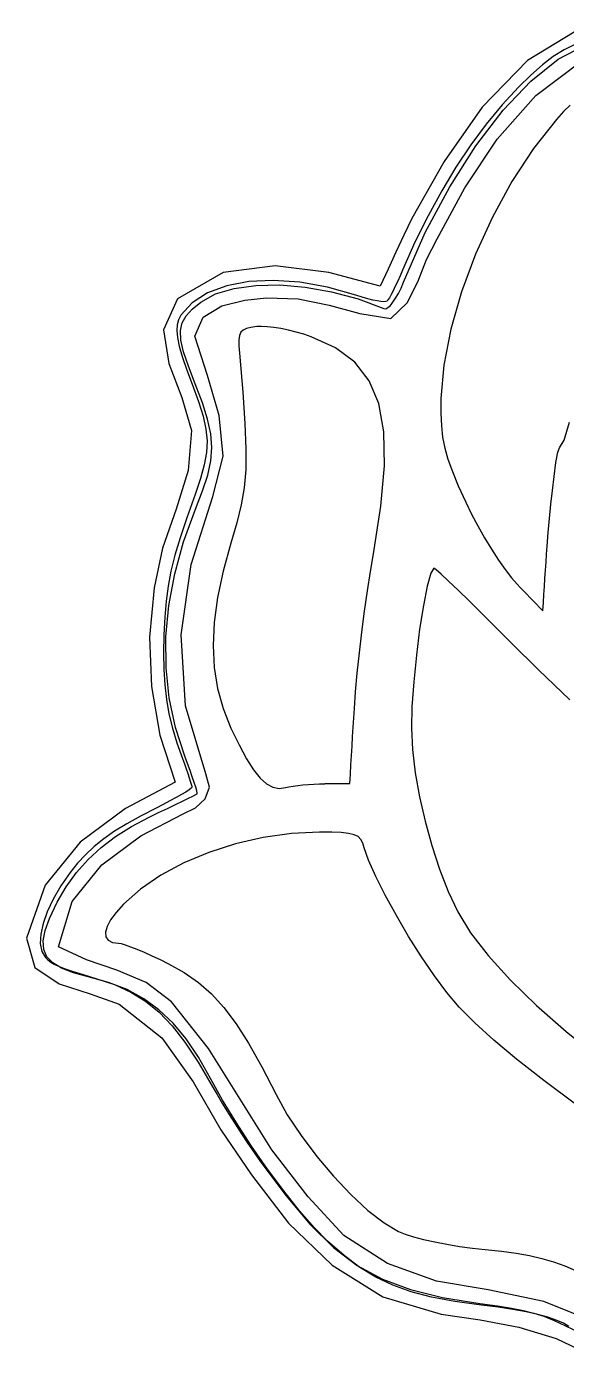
# Model space of a CAD drawing. Extents: x -4.9 to 91.4, y -0.3 to 57.5.
# Drawn here: x -4.9 to 15.7, y 3 to 53.6 of the extents above; entities that cross this region are included whole.
import ezdxf

# ---------------------------------------------------------------- set-up
doc = ezdxf.new("R2010")
doc.units = 0
doc.layers.get('0').update_dxf_attribs({"linetype": 'CONTINUOUS'})
doc.layers.add('outer', color=7, linetype='CONTINUOUS')
doc.layers.add('rose', color=7, linetype='CONTINUOUS')

msp = doc.modelspace()

# ---------------------------------------------------------------- linework, layer by layer
at = {"color": 1}
msp.add_lwpolyline([(15.976798, 52.96831), (15.564887, 52.763621), (15.156421, 52.50521), (14.738713, 52.185932), (14.299081, 51.798622), (13.82484, 51.336123), (13.202749, 50.665761), (12.598218, 49.933993), (12.012555, 49.142884), (11.447056, 48.294482), (10.903023, 47.390834), (10.381757, 46.434003), (9.88456, 45.426034), (9.412731, 44.368995), (9.31882, 44.152124), (9.225671, 43.945265), (9.135702, 43.753264), (9.051361, 43.580973), (8.975071, 43.433243), (8.909282, 43.314935), (8.856421, 43.230935), (8.818922, 43.186035), (8.76964, 43.165345), (8.690702, 43.159338), (8.582863, 43.167329), (8.446875, 43.189633), (8.283493, 43.225934), (8.093469, 43.276133), (7.877553, 43.340033), (7.636502, 43.417434), (6.549612, 43.721014), (5.491994, 43.905363), (4.485106, 43.972964), (3.55041, 43.926365), (2.709369, 43.767933), (1.983445, 43.500193), (1.394094, 43.125633), (0.962783, 42.646724), (0.872158, 42.475195), (0.81854, 42.285034), (0.804068, 42.063186), (0.830902, 41.796616), (0.90118, 41.472255), (1.017044, 41.077055), (1.180641, 40.597974), (1.394115, 40.021955), (1.63401, 39.362886), (1.807693, 38.802644), (1.915955, 38.310877), (1.959587, 37.857175), (1.939373, 37.411185), (1.856114, 36.942526), (1.710596, 36.420797), (1.503607, 35.815648), (1.189092, 34.927685), (0.936182, 34.166452), (0.737771, 33.500047), (0.586747, 32.896506), (0.476006, 32.323868), (0.398432, 31.750225), (0.346923, 31.143615), (0.314369, 30.472076), (0.299579, 29.774847), (0.309263, 29.141911), (0.345942, 28.556467), (0.412133, 28.001715), (0.510362, 27.460801), (0.643146, 26.916924), (0.813013, 26.353282), (1.022481, 25.753049), (1.095432, 25.552892), (1.163491, 25.36173), (1.225165, 25.184063), (1.278968, 25.02436), (1.323405, 24.887147), (1.356994, 24.776948), (1.37824, 24.698235), (1.385648, 24.655531), (1.357706, 24.619151), (1.277624, 24.558429), (1.151021, 24.476752), (0.983505, 24.377242), (0.780697, 24.26318), (0.54821, 24.137821), (0.291657, 24.004392), (0.016657, 23.866147), (-0.573271, 23.563596), (-1.096516, 23.27102), (-1.560468, 22.982889), (-1.972514, 22.69362), (-2.340044, 22.397657), (-2.670442, 22.089497), (-2.971101, 21.763557), (-3.249411, 21.414333), (-3.604916, 20.898899), (-3.897921, 20.397037), (-4.125807, 19.917691), (-4.285954, 19.469858), (-4.375737, 19.062453), (-4.392538, 18.704471), (-4.333735, 18.404884), (-4.19671, 18.172633), (-4.103182, 18.079023), (-3.995071, 17.995124), (-3.858723, 17.91522), (-3.680484, 17.833622), (-3.446698, 17.744722), (-3.14371, 17.642937), (-2.757866, 17.522552), (-2.275509, 17.37793), (-1.571403, 17.139276), (-0.947278, 16.856595), (-0.384586, 16.512664), (0.135222, 16.090362), (0.630702, 15.572494), (1.120401, 14.941833), (1.622868, 14.181262), (2.15666, 13.273583), (2.341273, 12.953331), (2.552796, 12.59961), (2.783791, 12.224087), (3.026816, 11.838456), (3.274431, 11.454361), (3.5192, 11.083495), (3.753682, 10.737499), (3.970439, 10.428069), (4.969825, 9.088563), (5.891303, 7.997052), (6.780781, 7.123768), (7.684182, 6.438894), (8.647411, 5.912691), (9.716383, 5.515366), (10.937014, 5.217075), (12.355215, 4.988105), (13.023949, 4.896109), (13.566432, 4.811496), (14.018102, 4.723918), (14.414403, 4.623059), (14.790775, 4.498573), (15.18266, 4.34014), (15.625498, 4.137417), (16.154733, 3.880057)], dxfattribs=at)
at = {"layer": 'outer', "color": 1}
for points in [[(16.301125, 53.646689), (14.176833, 52.352728), (12.439209, 50.572128), (10.997855, 48.501134), (9.76237, 46.335997), (9.457851, 45.69167), (9.158745, 45.044772), (8.859562, 44.397998), (8.554807, 43.754053), (6.603344, 44.273041), (4.551599, 44.525609), (2.570412, 44.270956), (0.830629, 43.268275), (0.305598, 42.085165), (0.504755, 40.812408), (1.001934, 39.515389), (1.370977, 38.259503), (1.247763, 36.735027), (0.786523, 35.254429), (0.262662, 33.775266), (-0.048417, 32.255103), (-0.227016, 30.376588), (-0.159746, 28.49302), (0.163308, 26.639588), (0.752056, 24.851534), (-1.141479, 23.856172), (-2.874708, 22.564847), (-4.211656, 20.931601), (-4.916336, 18.910555), (-4.596294, 17.788616), (-3.670702, 17.16502), (-2.487181, 16.783729), (-1.393349, 16.388706), (0.233221, 15.115373), (1.436906, 13.433814), (2.488579, 11.604538), (3.659117, 9.888081), (5.060736, 8.0501), (6.725782, 6.447837), (8.664172, 5.239644), (10.885806, 4.583875), (12.371304, 4.370515), (13.838077, 4.082013), (15.262593, 3.65061), (16.621318, 3.008493)], [(16.814699, 4.24489), (14.793516, 5.061606), (12.67086, 5.508461), (10.699841, 5.834798), (8.834442, 6.517528), (7.173206, 7.581047), (5.814658, 9.049802), (4.425369, 10.848703), (3.221726, 12.779235), (2.013906, 14.703285), (0.612065, 16.482739), (-0.357815, 17.215926), (-1.47532, 17.68863), (-2.62718, 18.08196), (-3.700145, 18.576969), (-3.181776, 20.3111), (-2.051619, 21.707227), (-0.556586, 22.805142), (1.05639, 23.644558), (1.523366, 23.86993), (1.88956, 24.219736), (2.054277, 24.661987), (1.91682, 25.164748), (1.140636, 27.767612), (0.980502, 30.462975), (1.356168, 33.152173), (2.187396, 35.736646), (2.569058, 37.27982), (2.417692, 38.82034), (1.977092, 40.346453), (1.491055, 41.84641), (1.813236, 42.572982), (2.522806, 43.007671), (3.401418, 43.227244), (4.230725, 43.308473), (5.439111, 43.276803), (6.617107, 43.024621), (7.785888, 42.717056), (8.966631, 42.519245), (9.583393, 43.121836), (9.988515, 43.915594), (10.322644, 44.771712), (10.726424, 45.561384), (11.789657, 47.498819), (13.021308, 49.359347), (14.484716, 51.015628), (16.243215, 52.340325)]]:
    msp.add_lwpolyline(points, dxfattribs=at)
at = {"layer": 'rose', "color": 7}
for points in [[(15.753104, 4.108366), (15.539202, 4.236212), (15.270628, 4.356042), (14.94576, 4.468252), (14.562974, 4.573238), (14.120649, 4.671399), (13.61716, 4.76313), (13.050886, 4.848855), (12.420204, 4.928944), (11.40204, 5.066263), (10.516184, 5.230278), (9.737174, 5.431546), (9.039555, 5.680625), (8.397869, 5.98815), (7.786658, 6.364679), (7.180466, 6.820767), (6.553835, 7.366999), (6.051045, 7.875237), (5.487604, 8.521985), (4.886064, 9.275862), (4.268971, 10.105621), (3.658871, 10.979937), (3.078317, 11.867455), (2.549854, 12.736928), (2.096036, 13.557004), (1.638452, 14.368402), (1.164502, 15.070579), (0.664513, 15.671606), (0.128827, 16.1795), (-0.452227, 16.602331), (-1.088308, 16.948194), (-1.789089, 17.225081), (-2.564233, 17.441086), (-3.134058, 17.594068), (-3.583154, 17.76663), (-3.916836, 17.966707), (-4.140412, 18.202319), (-4.259194, 18.481428), (-4.278482, 18.812051), (-4.20361, 19.202153), (-4.039881, 19.659696), (-3.745174, 20.286679), (-3.403195, 20.868313), (-3.011911, 21.406581), (-2.569292, 21.903627), (-2.073307, 22.361462), (-1.521923, 22.782202), (-0.913109, 23.167859), (-0.244833, 23.520548), (0.112151, 23.692713), (0.447544, 23.854558), (0.753845, 24.002434), (1.023537, 24.132741), (1.249115, 24.241829), (1.423066, 24.326045), (1.537884, 24.38182), (1.586057, 24.405368), (1.587115, 24.440398), (1.566954, 24.528769), (1.527512, 24.664606), (1.470741, 24.84193), (1.398602, 25.054867), (1.313041, 25.297489), (1.216016, 25.563872), (1.109481, 25.848114), (0.757639, 26.941848), (0.521292, 28.064924), (0.400308, 29.214353), (0.394567, 30.387172), (0.503924, 31.580389), (0.728257, 32.791043), (1.067429, 34.016143), (1.521316, 35.252707), (1.792897, 35.949466), (1.986572, 36.553364), (2.102243, 37.096749), (2.139816, 37.611975), (2.099195, 38.131391), (1.980283, 38.687355), (1.782991, 39.312211), (1.507216, 40.038314), (1.248605, 40.710827), (1.068415, 41.257054), (0.968199, 41.699543), (0.94952, 42.060842), (1.013914, 42.363493), (1.16294, 42.630042), (1.398152, 42.883037), (1.721105, 43.145025), (2.28825, 43.458032), (2.997145, 43.670894), (3.820574, 43.784575), (4.731311, 43.800027), (5.702142, 43.71822), (6.705843, 43.540108), (7.715197, 43.266656), (8.702984, 42.898819), (8.77194, 42.896438), (8.853979, 42.938951), (8.946043, 43.02229), (9.045074, 43.14232), (9.14801, 43.294922), (9.251793, 43.475963), (9.353364, 43.681316), (9.449662, 43.906855), (10.279191, 45.79453), (11.207468, 47.537705), (12.2064, 49.103339), (13.247889, 50.4584), (14.303846, 51.569848), (15.346172, 52.404642), (16.346776, 52.929745)], [(15.794503, 50.655842), (15.549602, 50.406605), (15.279788, 50.109565), (14.399544, 48.997032), (13.581068, 47.744111), (12.840585, 46.389977), (12.194303, 44.973787), (11.658442, 43.534716), (11.249217, 42.11193), (10.982845, 40.744593), (10.875541, 39.471876), (10.87271, 38.918413), (10.89086, 38.438567), (10.936736, 38.004), (11.017106, 37.58636), (11.13873, 37.15731), (11.308367, 36.6885), (11.532781, 36.151586), (11.818727, 35.518227), (12.034989, 35.072481), (12.275403, 34.616905), (12.53194, 34.164336), (12.796576, 33.727562), (13.061287, 33.319389), (13.318038, 32.95265), (13.558806, 32.640151), (13.775566, 32.394671), (13.898039, 32.268808), (14.020512, 32.142946), (14.142985, 32.017084), (14.265455, 31.891222), (14.387928, 31.765359), (14.510401, 31.639497), (14.632874, 31.513661), (14.755347, 31.387799), (14.775958, 31.695562), (14.796569, 32.003326), (14.81718, 32.311062), (14.837791, 32.618826), (14.858402, 32.926589), (14.879013, 33.234352), (14.899624, 33.542115), (14.920235, 33.849879), (14.95955, 34.370605), (15.008254, 34.906942), (15.064425, 35.443519), (15.126132, 35.965), (15.191447, 36.505556), (15.258444, 37.033334), (15.325196, 37.433908), (15.389776, 37.592859), (15.389776, 37.592859), (15.389778, 37.592859), (15.389778, 37.592859), (15.389781, 37.592859), (15.389781, 37.592859), (15.389783, 37.592859), (15.389786, 37.592859), (15.389693, 37.592893), (15.574357, 37.881471), (15.774744, 38.576801)], [(15.78896, 27.99346), (14.586924, 29.132491), (13.547469, 30.16045), (12.98284, 30.731818), (12.450438, 31.264847), (11.962316, 31.747844), (11.530532, 32.169219), (11.167143, 32.517252), (10.884206, 32.780301), (10.693775, 32.946671), (10.607909, 33.00472), (10.486688, 32.822026), (10.348427, 32.323921), (10.203674, 31.585469), (10.062971, 30.681653), (9.936868, 29.687508), (9.835906, 28.678043), (9.770636, 27.728269), (9.751586, 26.913246), (9.79275, 26.093462), (9.896104, 25.213775), (10.056108, 24.296253), (10.267229, 23.362857), (10.523936, 22.435625), (10.82069, 21.536597), (11.151959, 20.687735), (11.512205, 19.911077), (11.996847, 19.115554), (12.673442, 18.242562), (13.52055, 17.311864), (14.516741, 16.343225), (15.640577, 15.356435), (16.870624, 14.371233)], [(15.996367, 12.582518), (14.790346, 13.483688), (13.758786, 14.29289), (12.887474, 15.021552), (12.162196, 15.681184), (11.568738, 16.283296), (11.092893, 16.839345), (10.624541, 17.471355), (10.134173, 18.196128), (9.643554, 18.975537), (9.174445, 19.77135), (8.748614, 20.545415), (8.387823, 21.259525), (8.113839, 21.875528), (7.948424, 22.355244), (7.892227, 22.533626), (7.81853, 22.672718), (7.713736, 22.777254), (7.564241, 22.851973), (7.356448, 22.901609), (7.076755, 22.930924), (6.711561, 22.944683), (6.247265, 22.947593), (5.176089, 22.893856), (4.102884, 22.742144), (3.048215, 22.500077), (2.032657, 22.175142), (1.076782, 21.77496), (0.201157, 21.307045), (-0.573641, 20.778989), (-1.227043, 20.198335), (-1.505461, 19.886524), (-1.711971, 19.602255), (-1.846035, 19.349869), (-1.90712, 19.133705), (-1.894684, 18.958048), (-1.808197, 18.827212), (-1.647122, 18.745561), (-1.410923, 18.717383), (-1.31091, 18.701244), (-1.155915, 18.655312), (-0.953739, 18.582657), (-0.71219, 18.486561), (-0.439066, 18.370197), (-0.142175, 18.236794), (0.170682, 18.089606), (0.491698, 17.931809), (1.092514, 17.598725), (1.633298, 17.225001), (2.131403, 16.789524), (2.604184, 16.271205), (3.068998, 15.648879), (3.5432, 14.901457), (4.044144, 14.007854), (4.589188, 12.946902), (5.017805, 12.177943), (5.543664, 11.383188), (6.140363, 10.592111), (6.781493, 9.834238), (7.440655, 9.139072), (8.091447, 8.536087), (8.707463, 8.054836), (9.262305, 7.724795), (9.507703, 7.626344), (9.827672, 7.526093), (10.208701, 7.426848), (10.637273, 7.331413), (11.099881, 7.242539), (11.583007, 7.163085), (12.073142, 7.095775), (12.556774, 7.043441), (13.180466, 6.978168), (13.739038, 6.901968), (14.245829, 6.811348), (14.714173, 6.702842), (15.157405, 6.572932), (15.588866, 6.418124), (16.021889, 6.23498)]]:
    msp.add_lwpolyline(points, dxfattribs=at)
msp.add_lwpolyline([(6.447335, 24.799041), (6.566387, 24.799041), (6.685436, 24.799041), (6.804488, 24.799041), (6.92354, 24.799041), (7.042592, 24.799041), (7.161641, 24.799041), (7.280693, 24.799041), (7.399745, 24.799041), (7.421493, 25.157022), (7.443242, 25.515003), (7.464991, 25.872984), (7.48674, 26.230966), (7.508488, 26.588947), (7.530237, 26.946928), (7.551986, 27.304935), (7.573735, 27.662917), (7.620016, 28.299901), (7.685092, 29.013455), (7.765973, 29.779397), (7.85967, 30.573571), (7.963193, 31.371871), (8.073554, 32.15009), (8.187764, 32.88415), (8.302834, 33.549894), (8.589078, 35.366748), (8.722703, 36.910911), (8.696642, 38.206991), (8.503803, 39.279603), (8.13712, 40.153366), (7.589517, 40.852887), (6.85392, 41.402783), (5.923254, 41.82767), (5.643875, 41.920901), (5.353751, 42.004499), (5.061345, 42.076875), (4.775111, 42.136444), (4.503508, 42.181613), (4.254993, 42.210797), (4.038027, 42.222412), (3.861063, 42.214872), (3.634209, 42.183592), (3.459751, 42.142407), (3.331989, 42.082675), (3.245227, 41.995746), (3.193763, 41.87298), (3.171908, 41.705731), (3.174025, 41.485352), (3.194265, 41.2032), (3.319098, 39.710636), (3.402535, 38.517032), (3.441632, 37.55692), (3.43343, 36.764832), (3.375015, 36.075299), (3.26343, 35.422853), (3.095732, 34.742027), (2.868981, 33.967354), (2.571058, 32.889759), (2.358288, 31.884316), (2.230669, 30.942955), (2.188201, 30.05766), (2.230888, 29.220412), (2.35873, 28.42317), (2.571727, 27.65789), (2.869881, 26.916554), (3.182719, 26.271685), (3.468815, 25.742889), (3.734089, 25.323736), (3.98447, 25.007744), (4.225875, 24.788537), (4.464231, 24.659606), (4.705456, 24.614521), (4.95548, 24.646853), (5.083308, 24.676036), (5.240137, 24.703421), (5.419847, 24.728291), (5.616324, 24.750252), (5.823442, 24.768508), (6.035082, 24.782531), (6.24513, 24.791791), (6.447459, 24.795496), (6.447459, 24.795443), (6.447459, 24.79539), (6.447459, 24.795363), (6.447459, 24.79531), (6.447459, 24.795257), (6.447459, 24.795205), (6.447459, 24.795152)], close=True, dxfattribs=at)

doc.saveas('drawing.dxf')
